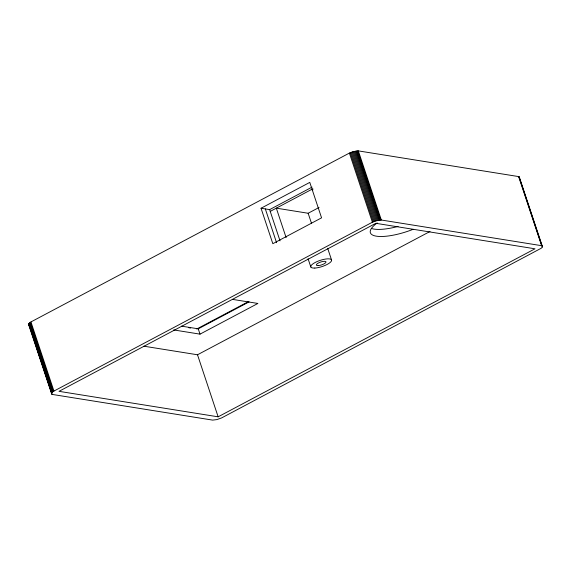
<?xml version="1.0" encoding="UTF-8"?>
<svg xmlns="http://www.w3.org/2000/svg" width="571" height="571" viewBox="0 0 571 571"><rect width="100%" height="100%" fill="white"/><g stroke="black" fill="none" stroke-linecap="round" stroke-linejoin="round"><path stroke-width="0.86" d="M28.728 324.92L28.878 323.621L30.941 321.937L349.388 153.078L353.149 151.665L358.331 150.887L518.611 176.582L519.439 177.238L519.36 177.895M542.35 247.007L542.272 246.08L541.601 245.687L381.335 220.021L376.146 220.799L372.385 222.212L53.938 391.071C52.867 391.563 50.305 393.619 52.396 394.447L212.669 420.113L216.88 419.592L221.612 417.922L541.301 248.199L542.35 247.007L519.003 176.753M261.033 208.244L309.782 182.392L321.573 217.844L272.831 243.696L261.033 208.244L269.64 209.621L312.094 187.102M270.226 211.391L312.879 188.773M286.128 237.629L276.321 208.158L308.147 213.254L319.053 207.48M196.759 329.01L248.257 301.702M181.549 326.148L198.244 328.825L249.092 301.866M173.655 329.924L200.014 334.142L257.899 303.451L232.418 299.368M143.871 346.19L197.509 354.777L430.02 231.476M218.143 416.823L534.998 248.799L375.854 223.311L58.999 391.335L218.143 416.823L197.509 354.777M311.359 189.579L313.015 189.843M188.858 327.747L190.614 328.025M29.007 325.142L29.399 325.313M519.282 176.967L542.45 246.658M518.611 176.582L541.601 245.687M358.331 150.887L381.335 220.021M357.624 150.88L380.621 220.013M356.839 150.93L379.836 220.063M355.983 151.037L378.98 220.17M355.069 151.201L378.066 220.335M354.12 151.408L377.117 220.542M353.149 151.665L376.146 220.799M352.179 151.965L375.176 221.105M351.215 152.307L374.212 221.441M350.28 152.678L373.277 221.812M349.388 153.078L372.385 222.212M327.675 248.314L331.53 259.898M308.147 213.254L311.509 223.361M308.069 258.734L310.824 267.007M269.64 209.621L280.033 240.862M265.337 208.929L276.571 242.696M198.244 328.825L200.014 334.142M30.941 321.937L53.938 391.071M30.27 322.372L53.267 391.506M29.699 322.801L52.696 391.934M29.228 323.215L52.232 392.348M28.878 323.621L51.875 392.755M37.251 348.917L40.898 359.88M28.65 323.993L52.004 394.275M28.55 324.342L51.725 394.054M398.087 226.416A35.202 10.406 -18.4 0 1 371.314 228.421M413.111 229.321A35.202 10.406 -18.4 0 1 376.039 236.123A35.202 10.406 -18.4 0 1 377.21 222.954M318.225 265.594A5.082 1.506 -18.4 0 0 325.984 262.217A5.082 1.506 -18.4 0 0 319.317 262.553A5.082 1.506 -18.4 0 0 318.225 265.594M314.821 268.063A10.949 3.24 -18.4 0 0 331.53 260.783A10.949 3.24 -18.4 0 0 317.176 261.518A10.949 3.24 -18.4 0 0 314.821 268.063"/></g></svg>
